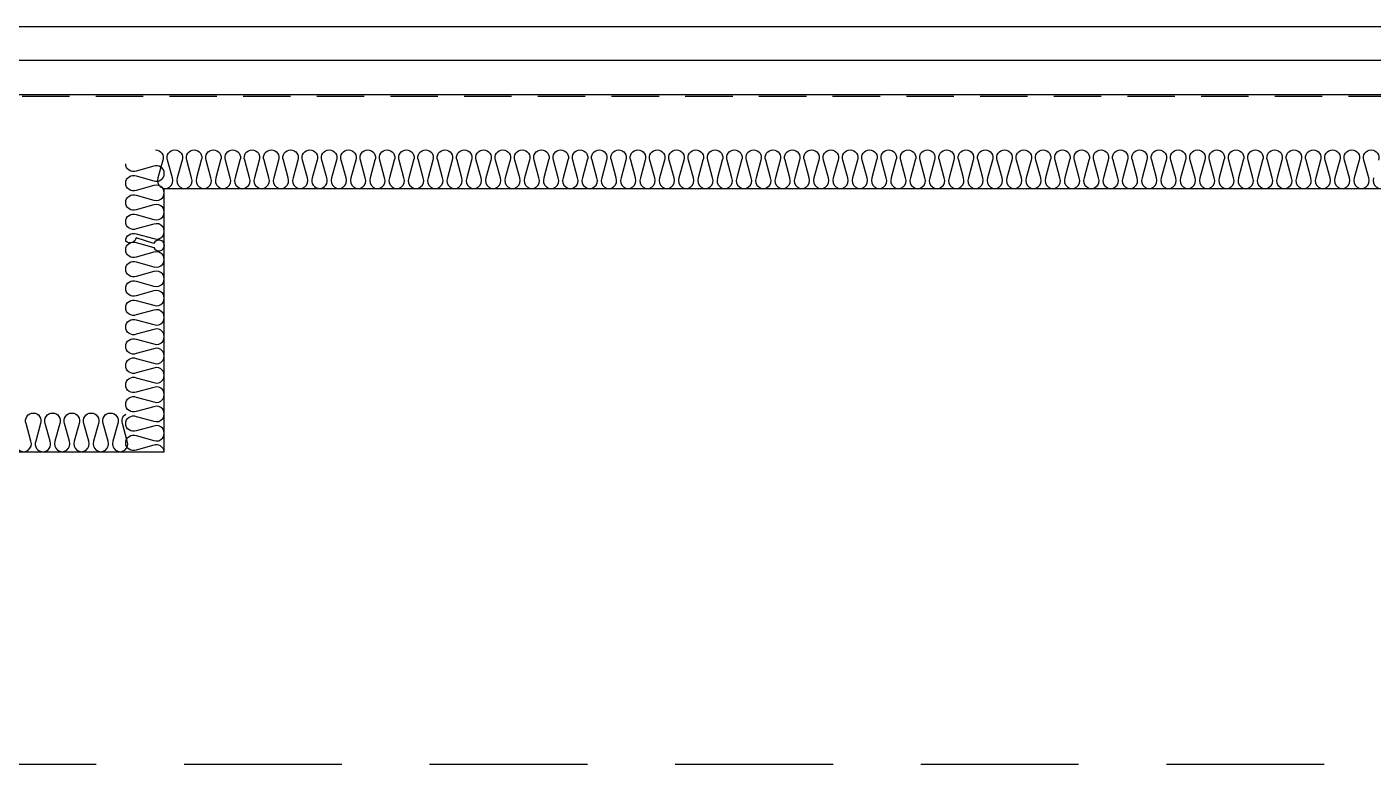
# Model space of a CAD drawing. Header units: millimetres. Extents: x 17311 to 801382, y -242618 to -104888.
# Drawn here: x 548979 to 552816, y -188729 to -186629 of the extents above; entities that cross this region are included whole.
import ezdxf

# ---------------------------------------------------------------- set-up
doc = ezdxf.new("R2010")
doc.units = ezdxf.units.MM
doc.header["$LTSCALE"] = 250
doc.linetypes.add('HID', pattern=[2.8, 1.8, -1])
doc.linetypes.add('HIDDEN', pattern=[9.525, 6.35, -3.175])
for name, color, linetype in [('A-FIN', 6, 'Continuous'), ('A-FIN-8', 8, 'Continuous'), ('A-HAT-WIREMESH', 9, 'g_mesh'), ('A-WP', 1, 'HID'), ('ISL', 251, 'Continuous'), ('인테리어', 7, 'HIDDEN')]:
    doc.layers.add(name, color=color, linetype=linetype)
doc.styles.add('Gdim', font='')
doc.styles.get('Gdim').set_extended_font_data('Dotum')
doc.linetypes.add('g_mesh', pattern='A,10,-0.8,["X",Gdim,S=0.6,R=0,X=-0.15,Y=-0.3],-0.8', length=11.6)

msp = doc.modelspace()

# ---------------------------------------------------------------- linework, layer by layer
at = {"layer": 'A-FIN'}
msp.add_line((562192.7, -186629.5), (527628.7, -186629.5), dxfattribs=at)
at = {"layer": 'A-FIN-8'}
msp.add_line((527128.9, -186821.5), (562692.4, -186821.5), dxfattribs=at)
at = {"layer": 'A-HAT-WIREMESH', "ltscale": 0.6}
msp.add_line((562702.7, -186725.5), (527118.7, -186725.5), dxfattribs=at)
at = {"layer": 'A-WP', "ltscale": 0.3}
msp.add_line((527125.8, -186826.5), (562695.5, -186826.5), dxfattribs=at)
at = {"layer": 'ISL'}
for points in [[(549345.7, -186979.5, -0.524855), (549366.2, -187009.3), (549352.6, -187059.7, 1.449198), (549393.7, -187059.7), (549380.1, -187009.3, -0.524856), (549400.7, -186979.5, -0.524856), (549421.2, -187009.3), (549407.6, -187059.7, 1.449198), (549448.7, -187059.7), (549435.1, -187009.3, -0.524856), (549455.7, -186979.5, -0.524856), (549476.2, -187009.3), (549462.6, -187059.7, 1.449198), (549503.7, -187059.7), (549490.1, -187009.3, -0.524856), (549510.7, -186979.5, -0.524856), (549531.2, -187009.3), (549517.6, -187059.7, 1.449198), (549558.7, -187059.7), (549545.1, -187009.3, -0.524856), (549565.7, -186979.5, -0.524856), (549586.2, -187009.3), (549572.6, -187059.7, 1.449198), (549613.7, -187059.7), (549600.1, -187009.3, -0.524856), (549620.7, -186979.5, -0.524856), (549641.2, -187009.3), (549627.6, -187059.7, 1.449198), (549668.7, -187059.7), (549655.1, -187009.3, -0.524856), (549675.7, -186979.5, -0.524856), (549696.2, -187009.3), (549682.6, -187059.7, 1.449198), (549723.7, -187059.7), (549710.1, -187009.3, -0.524856), (549730.7, -186979.5, -0.524856), (549751.2, -187009.3), (549737.6, -187059.7, 1.449198), (549778.7, -187059.7), (549765.1, -187009.3, -0.524856), (549785.7, -186979.5, -0.524856), (549806.2, -187009.3), (549792.6, -187059.7, 0.524933), (549813.2, -187089.5, 0.524933), (549833.7, -187059.7), (549820.1, -187009.3, -0.524856), (549840.7, -186979.5, -0.524856), (549861.2, -187009.3), (549847.6, -187059.7, 1.449198), (549888.7, -187059.7), (549875.1, -187009.3, -0.524856), (549895.7, -186979.5, -0.524856), (549916.2, -187009.3), (549902.6, -187059.7, 1.449198), (549943.7, -187059.7), (549930.1, -187009.3, -0.524856), (549950.7, -186979.5, -0.524856), (549971.2, -187009.3), (549957.6, -187059.7, 1.449198), (549998.7, -187059.7), (549985.1, -187009.3, -0.524856), (550005.7, -186979.5, -0.524856), (550026.2, -187009.3), (550012.6, -187059.7, 1.449198), (550053.7, -187059.7), (550040.1, -187009.3, -0.524856), (550060.7, -186979.5, -0.524856), (550081.2, -187009.3), (550067.6, -187059.7, 1.449198), (550108.7, -187059.7), (550095.1, -187009.3, -0.524856), (550115.7, -186979.5, -0.524856), (550136.2, -187009.3), (550122.6, -187059.7, 1.449198), (550163.7, -187059.7), (550150.1, -187009.3, -0.524856), (550170.7, -186979.5, -0.524856), (550191.2, -187009.3), (550177.6, -187059.7, 1.449198), (550218.7, -187059.7), (550205.1, -187009.3, -0.524856), (550225.7, -186979.5, -0.524856), (550246.2, -187009.3), (550232.6, -187059.7, 1.449198), (550273.7, -187059.7), (550260.1, -187009.3, -0.524856), (550280.7, -186979.5, -0.524856), (550301.2, -187009.3), (550287.6, -187059.7, 1.449198), (550328.7, -187059.7), (550315.1, -187009.3, -0.524856), (550335.7, -186979.5, -0.524856), (550356.2, -187009.3), (550342.6, -187059.7, 1.449198), (550383.7, -187059.7), (550370.1, -187009.3, -0.524856), (550390.7, -186979.5, -0.524856), (550411.2, -187009.3), (550397.6, -187059.7, 1.449198), (550438.7, -187059.7), (550425.1, -187009.3, -0.524856), (550445.7, -186979.5, -0.524856), (550466.2, -187009.3), (550452.6, -187059.7, 1.449198), (550493.7, -187059.7), (550480.1, -187009.3, -0.524856), (550500.7, -186979.5, -0.524856), (550521.2, -187009.3), (550507.6, -187059.7, 1.449198), (550548.7, -187059.7), (550535.1, -187009.3, -0.524856), (550555.7, -186979.5, -0.524856), (550576.2, -187009.3), (550562.6, -187059.7, 1.449198), (550603.7, -187059.7), (550590.1, -187009.3, -0.524856), (550610.7, -186979.5, -0.524856), (550631.2, -187009.3), (550617.6, -187059.7, 1.449198), (550658.7, -187059.7), (550645.1, -187009.3, -0.524856), (550665.7, -186979.5, -0.524856), (550686.2, -187009.3), (550672.6, -187059.7, 1.449198), (550713.7, -187059.7), (550700.1, -187009.3, -0.524856), (550720.7, -186979.5, -0.524856), (550741.2, -187009.3), (550727.6, -187059.7, 1.449198), (550768.7, -187059.7), (550755.1, -187009.3, -0.524856), (550775.7, -186979.5, -0.524856), (550796.2, -187009.3), (550782.6, -187059.7, 1.449198), (550823.7, -187059.7), (550810.1, -187009.3, -0.524856), (550830.7, -186979.5, -0.524856), (550851.2, -187009.3), (550837.6, -187059.7, 1.449198), (550878.7, -187059.7), (550865.1, -187009.3, -0.524856), (550885.7, -186979.5, -0.524856), (550906.2, -187009.3), (550892.6, -187059.7, 1.449198), (550933.7, -187059.7), (550920.1, -187009.3, -0.524856), (550940.7, -186979.5, -0.524856), (550961.2, -187009.3), (550947.6, -187059.7, 1.449198), (550988.7, -187059.7), (550975.1, -187009.3, -0.524856), (550995.7, -186979.5, -0.524856), (551016.2, -187009.3), (551002.6, -187059.7, 1.449198), (551043.7, -187059.7), (551030.1, -187009.3, -0.524856), (551050.7, -186979.5, -0.524856), (551071.2, -187009.3), (551057.6, -187059.7, 1.449198), (551098.7, -187059.7), (551085.1, -187009.3, -0.524856), (551105.7, -186979.5, -0.524856), (551126.2, -187009.3), (551112.6, -187059.7, 1.449198), (551153.7, -187059.7), (551140.1, -187009.3, -0.524856), (551160.7, -186979.5, -0.524856), (551181.2, -187009.3), (551167.6, -187059.7, 1.449198), (551208.7, -187059.7), (551195.1, -187009.3, -0.524856), (551215.7, -186979.5, -0.524856), (551236.2, -187009.3), (551222.6, -187059.7, 1.449198), (551263.7, -187059.7), (551250.1, -187009.3, -0.524856), (551270.7, -186979.5, -0.524856), (551291.2, -187009.3), (551277.6, -187059.7, 1.449198), (551318.7, -187059.7), (551305.1, -187009.3, -0.524856), (551325.7, -186979.5, -0.524856), (551346.2, -187009.3), (551332.6, -187059.7, 1.449198), (551373.7, -187059.7), (551360.1, -187009.3, -0.524856), (551380.7, -186979.5, -0.524856), (551401.2, -187009.3), (551387.6, -187059.7, 1.449198), (551428.7, -187059.7), (551415.1, -187009.3, -0.524856), (551435.7, -186979.5, -0.524856), (551456.2, -187009.3), (551442.6, -187059.7, 1.449198), (551483.7, -187059.7), (551470.1, -187009.3, -0.524856), (551490.7, -186979.5, -0.524856), (551511.2, -187009.3), (551497.6, -187059.7, 1.449198), (551538.7, -187059.7), (551525.1, -187009.3, -0.524856), (551545.7, -186979.5, -0.524856), (551566.2, -187009.3), (551552.6, -187059.7, 1.449198), (551593.7, -187059.7), (551580.1, -187009.3, -0.524856), (551600.7, -186979.5, -0.524856), (551621.2, -187009.3), (551607.6, -187059.7, 1.449198), (551648.7, -187059.7), (551635.1, -187009.3, -0.524856), (551655.7, -186979.5, -0.524856), (551676.2, -187009.3), (551662.6, -187059.7, 1.449198), (551703.7, -187059.7), (551690.1, -187009.3, -0.524856), (551710.7, -186979.5, -0.524856), (551731.2, -187009.3), (551717.6, -187059.7, 1.449198), (551758.7, -187059.7), (551745.1, -187009.3, -0.524856), (551765.7, -186979.5, -0.524856), (551786.2, -187009.3), (551772.6, -187059.7, 1.449198), (551813.7, -187059.7), (551800.1, -187009.3, -0.524856), (551820.7, -186979.5, -0.524856), (551841.2, -187009.3), (551827.6, -187059.7, 1.449198), (551868.7, -187059.7), (551855.1, -187009.3, -0.524856), (551875.7, -186979.5, -0.524856), (551896.2, -187009.3), (551882.6, -187059.7, 1.449198), (551923.7, -187059.7), (551910.1, -187009.3, -0.524856), (551930.7, -186979.5, -0.524856), (551951.2, -187009.3), (551937.6, -187059.7, 1.449198), (551978.7, -187059.7), (551965.1, -187009.3, -0.524856), (551985.7, -186979.5, -0.524856), (552006.2, -187009.3), (551992.6, -187059.7, 1.449198), (552033.7, -187059.7), (552020.1, -187009.3, -0.524856), (552040.7, -186979.5, -0.524856), (552061.2, -187009.3), (552047.6, -187059.7, 1.449198), (552088.7, -187059.7), (552075.1, -187009.3, -0.524855), (552095.7, -186979.5, -0.524855), (552116.2, -187009.3), (552102.6, -187059.7, 1.449198), (552143.7, -187059.7), (552130.1, -187009.3, -0.524856), (552150.7, -186979.5, -0.524856), (552171.2, -187009.3), (552157.6, -187059.7, 1.449198), (552198.7, -187059.7), (552185.1, -187009.3, -0.524856), (552205.7, -186979.5, -0.524856), (552226.2, -187009.3), (552212.6, -187059.7, 1.449198), (552253.7, -187059.7), (552240.1, -187009.3, -0.524856), (552260.7, -186979.5, -0.524856), (552281.2, -187009.3), (552267.6, -187059.7, 1.449198), (552308.7, -187059.7), (552295.1, -187009.3, -0.524856), (552315.7, -186979.5, -0.524856), (552336.2, -187009.3), (552322.6, -187059.7, 1.449198), (552363.7, -187059.7), (552350.1, -187009.3, -0.524856), (552370.7, -186979.5, -0.524856), (552391.2, -187009.3), (552377.6, -187059.7, 1.449198), (552418.7, -187059.7), (552405.1, -187009.3, -0.524856), (552425.7, -186979.5, -0.524856), (552446.2, -187009.3), (552432.6, -187059.7, 1.449198), (552473.7, -187059.7), (552460.1, -187009.3, -0.524856), (552480.7, -186979.5, -0.524856), (552501.2, -187009.3), (552487.6, -187059.7, 1.449198), (552528.7, -187059.7), (552515.1, -187009.3, -0.524856), (552535.7, -186979.5, -0.524856), (552556.2, -187009.3), (552542.6, -187059.7, 1.449198), (552583.7, -187059.7), (552570.1, -187009.3, -0.524856), (552590.7, -186979.5, -0.524856), (552611.2, -187009.3), (552597.6, -187059.7, 1.449198), (552638.7, -187059.7), (552625.1, -187009.3, -0.524856), (552645.7, -186979.5, -0.524856), (552666.2, -187009.3), (552652.6, -187059.7, 1.449198), (552693.7, -187059.7), (552680.1, -187009.3, -0.524856), (552700.7, -186979.5, -0.524856), (552721.2, -187009.3), (552707.6, -187059.7, 1.449198), (552748.7, -187059.7), (552735.1, -187009.3, -0.524856), (552755.7, -186979.5, -0.524856), (552776.2, -187009.3), (552762.6, -187059.7, 1.449198), (552803.7, -187059.7), (552790.1, -187009.3, -0.524856), (552810.7, -186979.5, -0.524856), (552831.2, -187009.3)], [(549370.5, -187839.5, 0.489145), (549340.9, -187821.4), (549290.5, -187835.1, -0.524856), (549260.7, -187814.5, -0.524856), (549290.5, -187793.9), (549340.9, -187807.6, 1.449198), (549340.9, -187766.4), (549290.5, -187780.1, -0.524856), (549260.7, -187759.5, -0.524856), (549290.5, -187738.9), (549340.9, -187752.6, 1.449198), (549340.9, -187711.4), (549290.5, -187725.1, -0.524856), (549260.7, -187704.5, -0.524856), (549290.5, -187683.9), (549340.9, -187697.6, 1.449198), (549340.9, -187656.4), (549290.5, -187670.1, -0.524856), (549260.7, -187649.5, -0.524856), (549290.5, -187628.9), (549340.9, -187642.6, 1.449198), (549340.9, -187601.4), (549290.5, -187615.1, -0.524856), (549260.7, -187594.5, -0.524856), (549290.5, -187573.9), (549340.9, -187587.6, 1.449198), (549340.9, -187546.4), (549290.5, -187560.1, -0.524856), (549260.7, -187539.5, -0.524856), (549290.5, -187518.9), (549340.9, -187532.6, 1.449198), (549340.9, -187491.4), (549290.5, -187505.1, -0.524856), (549260.7, -187484.5, -0.524856), (549290.5, -187463.9), (549340.9, -187477.6, 1.449198), (549340.9, -187436.4), (549290.5, -187450.1, -0.524856), (549260.7, -187429.5, -0.524856), (549290.5, -187408.9), (549340.9, -187422.6, 1.449198), (549340.9, -187381.4), (549290.5, -187395.1, -0.524856), (549260.7, -187374.5, -0.524856), (549290.5, -187353.9), (549340.9, -187367.6, 1.449198), (549340.9, -187326.4), (549290.5, -187340.1, -0.524856), (549260.7, -187319.5, -0.524856), (549290.5, -187298.9), (549340.9, -187312.6, 1.449198), (549340.9, -187271.4), (549290.5, -187285.1, -0.524856), (549260.7, -187264.5, -0.524856), (549290.5, -187243.9), (549340.9, -187257.6, 5.351885), (549340.9, -187246.4), (549290.5, -187230.1, -0.607988), (549260.7, -187239.5, -0.524856), (549290.5, -187218.9), (549340.9, -187232.6, 1.449198), (549340.9, -187191.4), (549290.5, -187205.1, -0.524856), (549260.7, -187184.5, -0.524856), (549290.5, -187163.9), (549340.9, -187177.6, 1.449198), (549340.9, -187136.4), (549290.5, -187150.1, -0.524856), (549260.7, -187129.5, -0.524856), (549290.5, -187108.9), (549340.9, -187122.6, 1.449198), (549340.9, -187081.4), (549290.5, -187095.1, -0.524856), (549260.7, -187074.5, -0.524856), (549290.5, -187053.9), (549340.9, -187067.6, 0.524933), (549370.7, -187047, 0.524933), (549340.9, -187026.4), (549290.5, -187040.1, -0.524854), (549260.7, -187019.5, -0.524854)], [(552817.6, -187059.7, 1.449198), (552858.7, -187059.7)], [(548949.1, -187809.7, 1.449198), (548990.3, -187809.7), (548976.6, -187759.3, -0.524856), (548997.2, -187729.5, -0.524856), (549017.8, -187759.3), (549004.1, -187809.7, 0.524933), (549024.7, -187839.5, 0.524933), (549045.3, -187809.7), (549031.6, -187759.3, -0.524856), (549052.2, -187729.5, -0.524856), (549072.8, -187759.3), (549059.1, -187809.7, 1.449198), (549100.3, -187809.7), (549086.6, -187759.3, -0.524856), (549107.2, -187729.5, -0.524856), (549127.8, -187759.3), (549114.1, -187809.7, 1.449198), (549155.3, -187809.7), (549141.6, -187759.3, -0.524856), (549162.2, -187729.5, -0.524856), (549182.8, -187759.3), (549169.1, -187809.7, 1.449198), (549210.3, -187809.7), (549196.6, -187759.3, -0.524856), (549217.2, -187729.5, -0.524856), (549237.8, -187759.3), (549224.1, -187809.7, 1.449198), (549265.3, -187809.7), (549251.6, -187759.3, -0.359467), (549260.7, -187732.8, -0.359467)]]:
    msp.add_lwpolyline(points, format="xyb", dxfattribs=at)
msp.add_lwpolyline([(534920.7, -187089.5), (537700.7, -187089.5), (537700.7, -187839.5), (538520.7, -187839.5), (538520.7, -187089.5), (541300.7, -187089.5), (541300.7, -187839.5), (542120.7, -187839.5), (542120.7, -187089.5), (544900.7, -187089.5), (544900.7, -187839.5), (545720.7, -187839.5), (545720.7, -187089.5), (548450.7, -187089.5), (548450.7, -187839.5), (549370.7, -187839.5), (549370.7, -187089.5), (556100.7, -187089.5)], dxfattribs=at)
at = {"layer": '인테리어', "linetype": 'HID'}
msp.add_lwpolyline([(531226.9, -188729.5), (554494.5, -188729.5)], dxfattribs=at)

doc.saveas('drawing.dxf')
